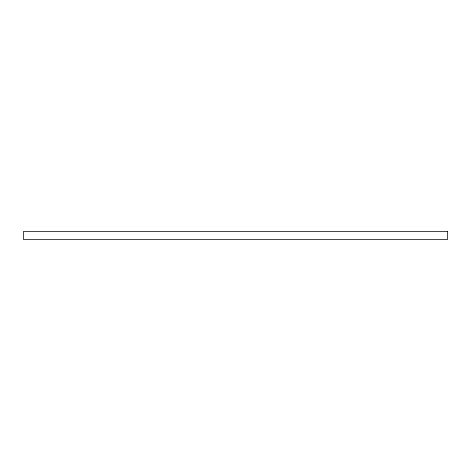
<?xml version="1.0" encoding="UTF-8"?>
<svg xmlns="http://www.w3.org/2000/svg" width="471" height="471" viewBox="0 0 471 471"><rect width="100%" height="100%" fill="white"/><g stroke="black" fill="none" stroke-linecap="round" stroke-linejoin="round"><path stroke-width="0.71" d="M447.45 231.379L23.55 231.379L23.55 239.621L447.45 239.621L447.45 231.379"/></g></svg>
